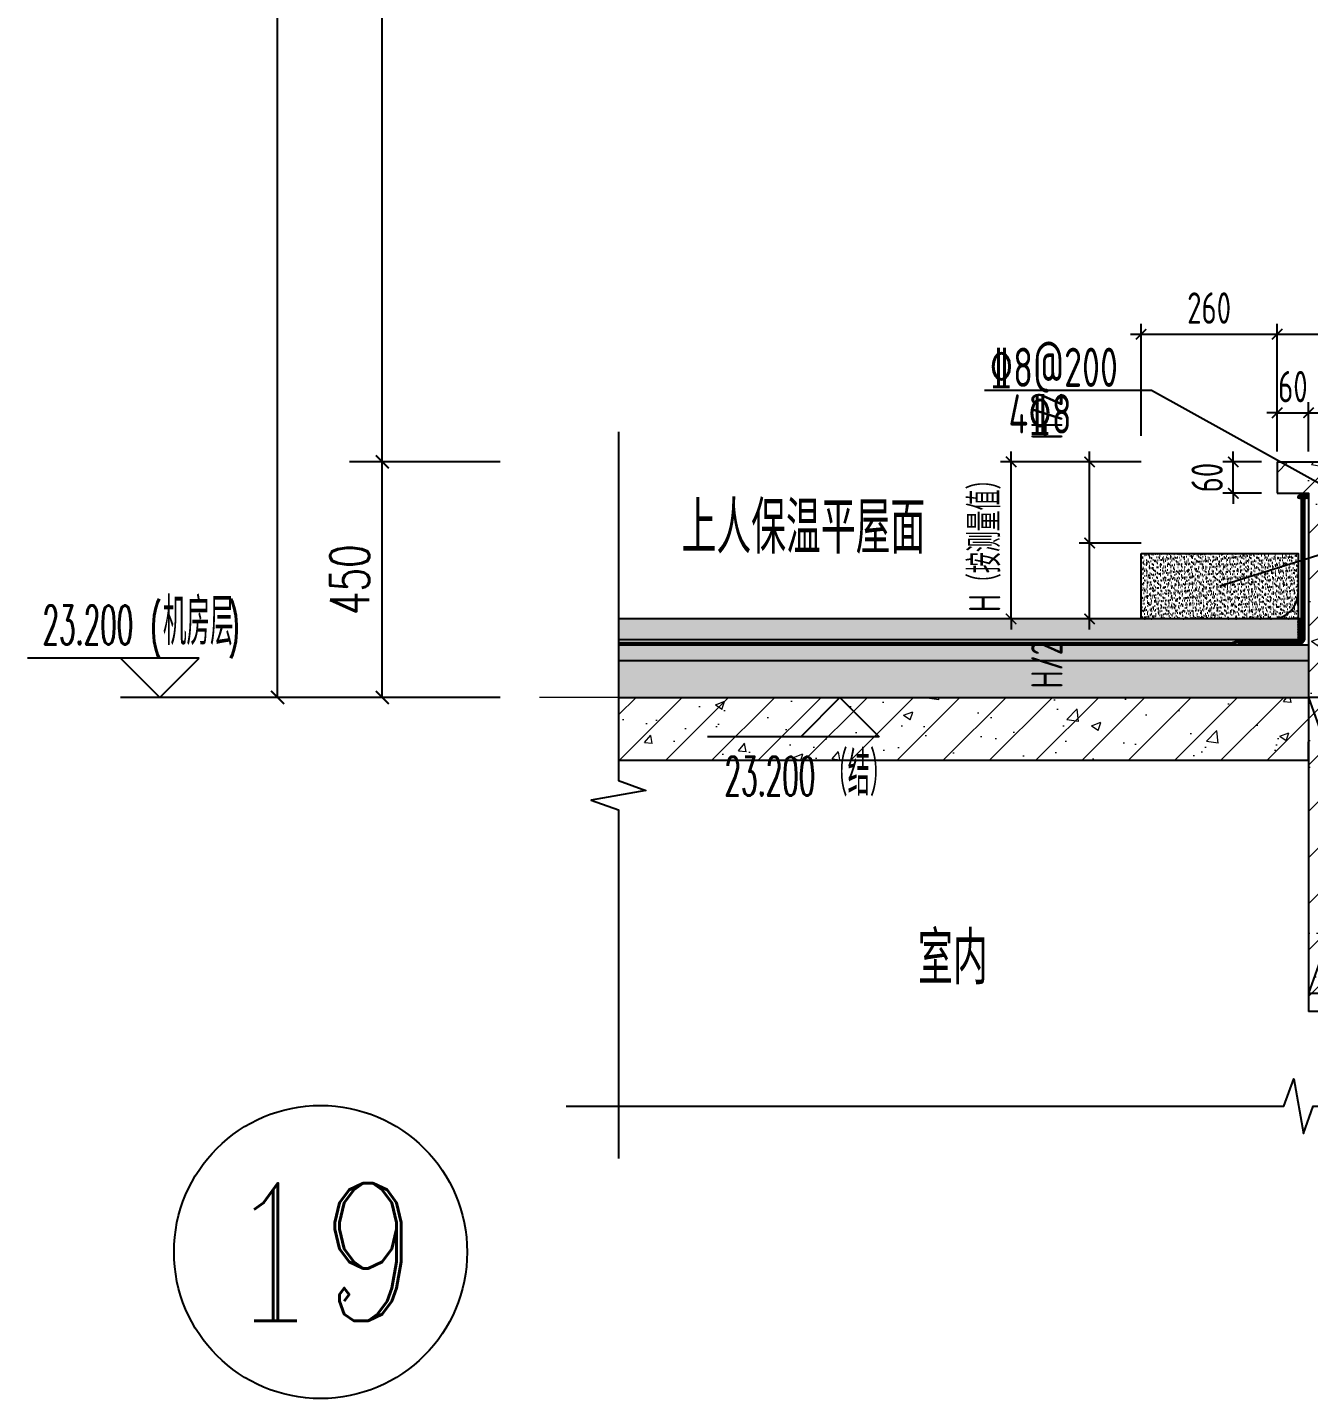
# Model space of a CAD drawing. Extents: x -668857 to 185752, y -270966 to 286822.
# Drawn here: x 154798 to 157246, y 133688 to 136307 of the extents above; entities that cross this region are included whole.
import ezdxf
from ezdxf.enums import TextEntityAlignment as Align

# ---------------------------------------------------------------- set-up
doc = ezdxf.new("R2010")
doc.units = 0
doc.header["$LTSCALE"] = 1000
doc.linetypes.add('DASH', pattern=[0.35, 0.25, -0.1])
doc.linetypes.add('DOTE', pattern=[2.42, 2, -0.2, 0.02, -0.2])
doc.layers.get('0').update_dxf_attribs({"linetype": 'CONTINUOUS'})
doc.layers.get('DEFPOINTS').update_dxf_attribs({"linetype": 'CONTINUOUS'})
for name, color, linetype in [('3-屋面构造层', 157, 'CONTINUOUS'), ('AXIS', 3, 'CONTINUOUS'), ('DIM', 2, 'CONTINUOUS'), ('DIM_ELEV', 3, 'CONTINUOUS'), ('DIM_IDEN', 67, 'CONTINUOUS'), ('DIM_SYMB', 3, 'CONTINUOUS'), ('PUB_DIM', 3, 'CONTINUOUS'), ('PUB_TEXT', 2, 'CONTINUOUS'), ('REIN', 6, 'CONTINUOUS'), ('S-大样-砼线', 7, 'CONTINUOUS'), ('S-引出线', 40, 'CONTINUOUS'), ('TEXT', 2, 'CONTINUOUS'), ('WALL', 5, 'CONTINUOUS'), ('立面-看线', 251, 'CONTINUOUS')]:
    doc.layers.add(name, color=color, linetype=linetype)
for name, color, linetype, lineweight in [('AXIS_TEXT', 7, 'CONTINUOUS', 20), ('DOTE', 19, 'DOTE', 9), ('PUB_HATCH', 8, 'CONTINUOUS', 9)]:
    doc.layers.add(name, color=color, linetype=linetype, lineweight=lineweight)
doc.styles.add('_TCH_AXIS', font='COMPLEX', dxfattribs={"bigfont": 'GBCBIG'})
doc.styles.add('_TCH_DIM', font='SIMPLEX.shx', dxfattribs={"width": 0.7, "bigfont": 'GBCBIG.shx'})
doc.styles.add('_TCH_DIM_T3', font='SIMPLEX', dxfattribs={"width": 0.705882, "bigfont": 'GBCBIG'})
doc.styles.add('TSSD_DIMENSION', font='Tssdeng.shx', dxfattribs={"width": 0.7, "bigfont": 'tssdchn.shx'})
doc.styles.add('TSSD_REIN', font='tssdeng.shx', dxfattribs={"width": 0.7, "height": 300, "bigfont": 'tssdchn.shx'})
doc.dimstyles.new('_TCH_ARCH&&25', dxfattribs={"dimtxt": 74.375, "dimasz": 25, "dimexe": 62.5, "dimexo": 75, "dimgap": 25, "dimtad": 1, "dimdec": 0, "dimzin": 0, "dimdsep": 46, "dimtxsty": '_TCH_DIM_T3', "dimblk": 'ARCHTICK', "dimcen": 0.09, "dimclrt": 7, "dimazin": 0, "dimtfac": 1, "dimtdec": 0, "dimtix": 1, "dimtmove": 2, "dimatfit": 3, "dimldrblk": 'ARCHTICK', "dimfxl": 1, "dimtolj": 1, "dimtzin": 0, "dimarcsym": 0})
doc.dimstyles.new('TSSD_20_20', dxfattribs={"dimtxt": 60, "dimasz": 20, "dimexe": 20, "dimexo": 50, "dimgap": 20, "dimtad": 1, "dimdec": 0, "dimzin": 0, "dimdsep": 46, "dimtxsty": 'TSSD_DIMENSION', "dimblk": 'ARCHTICK', "dimblk1": 'ARCHTICK', "dimblk2": 'ARCHTICK', "dimcen": 0, "dimdle": 20, "dimclrt": 7, "dimadec": 0, "dimazin": 0, "dimtfac": 1, "dimtdec": 0, "dimtix": 1, "dimtmove": 2, "dimatfit": 3, "dimfxl": 1, "dimtolj": 1, "dimtzin": 0, "dimarcsym": 0})
pattern_1 = [(45, (-525879.05, 291727.59), (-44.194174, 44.194174), []), (50, (-525879.05, 291727.59), (179.315046, -15.688034), [18.75, -206.25]), (355, (-525879.05, 291727.6), (-34.687833, 188.048033), [15, -165]), (100.4514, (-525864.1, 291726.28), (144.627345, 172.359886), [15.935047, -175.28553]), (46.1842, (-525879.05, 291777.6), (266.81026, -41.379754), [28.125, -309.375]), (96.6356, (-525856.82, 291774.14), (233.66568, 243.52947), [23.90257, -262.92825]), (351.1842, (-525879.05, 291777.6), (233.66549, 243.52965), [22.5, -247.5]), (21, (-525854.05, 291765.09), (149.226763, -100.654723), [18.75, -206.25]), (326, (-525854.05, 291765.1), (60.828833, 181.28751), [15, -165]), (71.4514, (-525841.61, 291756.7), (210.055657, 80.632624), [15.935047, -175.28553]), (37.5, (-525879.05, 291727.59), (3.039964, 83.2234635), [0, -163, 0, -167.5, 0, -165.625]), (7.5, (-525879.05, 291727.59), (65.767384, 98.602928), [0, -95.5, 0, -159.25, 0, -63.125]), (327.5, (-525934.8, 291727.59), (133.455609, -5.638718), [0, -62.5, 0, -195, 0, -258.75]), (317.5, (-525959.8, 291727.59), (145.796542, 25.026246), [0, -81.25, 0, -129.5, 0, -183.75])]

# ---------------------------------------------------------------- blocks, each defined once
blk = doc.blocks.new('_ArchTick')
at = {"color": 0, "linetype": 'ByBlock', "const_width": 0.15}
blk.add_lwpolyline([(-0.5, -0.5), (0.5, 0.5)], dxfattribs=at)
blk = doc.blocks.new('*D2284')
at = {"layer": 'DEFPOINTS', "color": 0, "transparency": 16777216}
for p in [(156677.5, 135477.3), (156975.8, 135477.3), (156975.8, 135177.3)]:
    blk.add_point(p, dxfattribs=at)
at = {"layer": 'DIM', "color": 0, "lineweight": -2, "transparency": 16777216}
for p, q in [((156677.5, 135477.3), (156677.5, 135497.3)), ((156925.8, 135477.3), (156657.5, 135477.3)), ((156677.4, 135177.3), (156677.5, 135477.3)), ((156925.8, 135177.3), (156657.4, 135177.3)), ((156677.4, 135177.3), (156677.4, 135157.3))]:
    blk.add_line(p, q, dxfattribs=at)
at = {"layer": 'DIM', "color": 0, "lineweight": -2, "transparency": 16777216, "xscale": 20, "yscale": 20, "zscale": 20}
for p, rotation in [((156677.5, 135477.3), 269.9914374680386), ((156677.4, 135177.3), 89.99143746803853)]:
    blk.add_blockref('_ArchTick', p, dxfattribs=dict(at, rotation=rotation))
at = {"layer": 'DIM', "color": 7, "transparency": 16777216, "insert": (156627.5, 135327.3), "char_height": 60, "attachment_point": 5, "rotation": 89.9914, "style": 'TSSD_DIMENSION'}
blk.add_mtext('\\A1;H（按测量值）', dxfattribs=at)
blk = doc.blocks.new('*D2285')
at = {"layer": 'DEFPOINTS', "color": 0, "transparency": 16777216}
for p in [(156827.5, 135477.3), (156975.8, 135477.3), (156975.8, 135322.3)]:
    blk.add_point(p, dxfattribs=at)
at = {"layer": 'DIM', "color": 0, "lineweight": -2, "transparency": 16777216}
for p, q in [((156827.4, 135302.3), (156827.5, 135497.3)), ((156925.8, 135477.3), (156807.5, 135477.3)), ((156925.8, 135322.3), (156807.5, 135322.3))]:
    blk.add_line(p, q, dxfattribs=at)
at = {"layer": 'DIM', "color": 0, "lineweight": -2, "transparency": 16777216, "xscale": 20, "yscale": 20, "zscale": 20}
for p, rotation in [((156827.5, 135477.3), 89.99143746801619), ((156827.5, 135322.3), 269.9914374680162)]:
    blk.add_blockref('_ArchTick', p, dxfattribs=dict(at, rotation=rotation))
at = {"layer": 'DIM', "color": 7, "transparency": 16777216, "insert": (156745.8, 135564.9), "char_height": 60, "attachment_point": 5, "rotation": 89.9914, "style": 'TSSD_DIMENSION'}
blk.add_mtext('\\A1;H/2', dxfattribs=at)
blk = doc.blocks.new('*D2286')
at = {"layer": 'DEFPOINTS', "color": 0, "transparency": 16777216}
for p in [(156827.5, 135322.3), (156975.8, 135322.3), (156975.8, 135177.3)]:
    blk.add_point(p, dxfattribs=at)
at = {"layer": 'DIM', "color": 0, "lineweight": -2, "transparency": 16777216}
for p, q in [((156827.4, 135157.3), (156827.5, 135342.3)), ((156925.8, 135322.3), (156807.5, 135322.3)), ((156925.8, 135177.3), (156807.4, 135177.3))]:
    blk.add_line(p, q, dxfattribs=at)
at = {"layer": 'DIM', "color": 0, "lineweight": -2, "transparency": 16777216, "xscale": 20, "yscale": 20, "zscale": 20}
for p, rotation in [((156827.5, 135322.3), 89.99143746803242), ((156827.4, 135177.3), 269.9914374680324)]:
    blk.add_blockref('_ArchTick', p, dxfattribs=dict(at, rotation=rotation))
at = {"layer": 'DIM', "color": 7, "transparency": 16777216, "insert": (156745.8, 135089.7), "char_height": 60, "attachment_point": 5, "rotation": 89.9914, "style": 'TSSD_DIMENSION'}
blk.add_mtext('\\A1;H/2', dxfattribs=at)
blk = doc.blocks.new('*D2289')
at = {"layer": 'DEFPOINTS', "color": 0, "transparency": 16777216}
for p in [(157445.8, 135721.1), (157185.8, 135477.3), (157445.8, 135477.3)]:
    blk.add_point(p, dxfattribs=at)
at = {"layer": 'DIM', "color": 0, "lineweight": -2, "transparency": 16777216}
for p, q in [((157185.8, 135527.3), (157185.8, 135741.1)), ((157445.8, 135527.3), (157445.8, 135741.1)), ((157165.8, 135721.1), (157465.8, 135721.1))]:
    blk.add_line(p, q, dxfattribs=at)
at = {"layer": 'DIM', "color": 0, "lineweight": -2, "transparency": 16777216, "xscale": 20, "yscale": 20, "zscale": 20, "rotation": 180}
blk.add_blockref('_ArchTick', (157185.8, 135721.1), dxfattribs=at)
at = {"layer": 'DIM', "color": 0, "lineweight": -2, "transparency": 16777216, "xscale": 20, "yscale": 20, "zscale": 20}
blk.add_blockref('_ArchTick', (157445.8, 135721.1), dxfattribs=at)
at = {"layer": 'DIM', "color": 7, "transparency": 16777216, "insert": (157315.8, 135771.1), "char_height": 60, "attachment_point": 5, "style": 'TSSD_DIMENSION'}
blk.add_mtext('\\A1;260', dxfattribs=at)
blk = doc.blocks.new('*D2290')
at = {"layer": 'DEFPOINTS', "color": 0, "transparency": 16777216}
for p in [(157185.8, 135721.1), (156925.8, 135477.3), (157185.8, 135477.3)]:
    blk.add_point(p, dxfattribs=at)
at = {"layer": 'DIM', "color": 0, "lineweight": -2, "transparency": 16777216}
for p, q in [((156925.8, 135527.3), (156925.8, 135741.1)), ((157185.8, 135527.3), (157185.8, 135741.1)), ((156905.8, 135721.1), (157205.8, 135721.1))]:
    blk.add_line(p, q, dxfattribs=at)
at = {"layer": 'DIM', "color": 0, "lineweight": -2, "transparency": 16777216, "xscale": 20, "yscale": 20, "zscale": 20, "rotation": 180}
blk.add_blockref('_ArchTick', (156925.8, 135721.1), dxfattribs=at)
at = {"layer": 'DIM', "color": 0, "lineweight": -2, "transparency": 16777216, "xscale": 20, "yscale": 20, "zscale": 20}
blk.add_blockref('_ArchTick', (157185.8, 135721.1), dxfattribs=at)
at = {"layer": 'DIM', "color": 7, "transparency": 16777216, "insert": (157055.8, 135771.1), "char_height": 60, "attachment_point": 5, "style": 'TSSD_DIMENSION'}
blk.add_mtext('\\A1;260', dxfattribs=at)
blk = doc.blocks.new('*D2294')
at = {"layer": 'DEFPOINTS', "color": 0, "transparency": 16777216}
for p in [(157102, 135477.3), (157205.8, 135477.3), (157205.8, 135417.3)]:
    blk.add_point(p, dxfattribs=at)
at = {"layer": 'DIM', "color": 0, "lineweight": -2, "transparency": 16777216}
for p, q in [((157102, 135477.3), (157102, 135497.3)), ((157155.8, 135477.3), (157082, 135477.3)), ((157102, 135417.3), (157102, 135477.3)), ((157155.8, 135417.3), (157082, 135417.3)), ((157102, 135417.3), (157102, 135397.3))]:
    blk.add_line(p, q, dxfattribs=at)
at = {"layer": 'DIM', "color": 0, "lineweight": -2, "transparency": 16777216, "xscale": 20, "yscale": 20, "zscale": 20}
for p, rotation in [((157102, 135477.3), 270), ((157102, 135417.3), 90)]:
    blk.add_blockref('_ArchTick', p, dxfattribs=dict(at, rotation=rotation))
at = {"layer": 'DIM', "color": 7, "transparency": 16777216, "insert": (157052, 135447.3), "char_height": 60, "attachment_point": 5, "rotation": 90, "style": 'TSSD_DIMENSION'}
blk.add_mtext('\\A1;60', dxfattribs=at)
blk = doc.blocks.new('*D2295')
at = {"layer": 'DEFPOINTS', "color": 0, "transparency": 16777216}
for p in [(157245.8, 135571.1), (157185.8, 135447.3), (157245.8, 135447.3)]:
    blk.add_point(p, dxfattribs=at)
at = {"layer": 'DIM', "color": 0, "lineweight": -2, "transparency": 16777216}
for p, q in [((157185.8, 135497.3), (157185.8, 135591.1)), ((157245.8, 135497.3), (157245.8, 135591.1)), ((157185.8, 135571.1), (157165.8, 135571.1)), ((157185.8, 135571.1), (157245.8, 135571.1)), ((157245.8, 135571.1), (157265.8, 135571.1))]:
    blk.add_line(p, q, dxfattribs=at)
at = {"layer": 'DIM', "color": 0, "lineweight": -2, "transparency": 16777216, "xscale": 20, "yscale": 20, "zscale": 20}
blk.add_blockref('_ArchTick', (157185.8, 135571.1), dxfattribs=at)
at = {"layer": 'DIM', "color": 0, "lineweight": -2, "transparency": 16777216, "xscale": 20, "yscale": 20, "zscale": 20, "rotation": 180}
blk.add_blockref('_ArchTick', (157245.8, 135571.1), dxfattribs=at)
at = {"layer": 'DIM', "color": 7, "transparency": 16777216, "insert": (157215.8, 135621.1), "char_height": 60, "attachment_point": 5, "style": 'TSSD_DIMENSION'}
blk.add_mtext('\\A1;60', dxfattribs=at)
blk = doc.blocks.new('*D2296')
at = {"layer": 'DEFPOINTS', "color": 0, "transparency": 16777216}
for p in [(155476.3, 135477.3), (155776.3, 135477.3), (155776.3, 135027.3)]:
    blk.add_point(p, dxfattribs=at)
at = {"layer": 'PUB_DIM', "color": 0, "lineweight": -2, "transparency": 16777216}
for p, q in [((155701.3, 135477.3), (155413.8, 135477.3)), ((155476.3, 135027.3), (155476.3, 135477.3)), ((155701.3, 135027.3), (155413.8, 135027.3))]:
    blk.add_line(p, q, dxfattribs=at)
at = {"layer": 'PUB_DIM', "color": 0, "lineweight": -2, "transparency": 16777216, "xscale": 25, "yscale": 25, "zscale": 25}
for p, rotation in [((155476.3, 135477.3), 90), ((155476.3, 135027.3), 270)]:
    blk.add_blockref('_ArchTick', p, dxfattribs=dict(at, rotation=rotation))
at = {"layer": 'PUB_DIM', "color": 7, "transparency": 16777216, "insert": (155414.1, 135252.3), "char_height": 74.38, "attachment_point": 5, "rotation": 90, "style": '_TCH_DIM_T3'}
blk.add_mtext('\\A1;450', dxfattribs=at)
blk = doc.blocks.new('*D2297')
at = {"layer": 'DEFPOINTS', "color": 0, "transparency": 16777216}
for p in [(155476.3, 137677.3), (155776.3, 137677.3), (155776.3, 135477.3)]:
    blk.add_point(p, dxfattribs=at)
at = {"layer": 'PUB_DIM', "color": 0, "lineweight": -2, "transparency": 16777216}
for p, q in [((155701.3, 137677.3), (155413.8, 137677.3)), ((155476.3, 135477.3), (155476.3, 137677.3)), ((155701.3, 135477.3), (155413.8, 135477.3))]:
    blk.add_line(p, q, dxfattribs=at)
at = {"layer": 'PUB_DIM', "color": 0, "lineweight": -2, "transparency": 16777216, "xscale": 25, "yscale": 25, "zscale": 25}
for p, rotation in [((155476.3, 137677.3), 90), ((155476.3, 135477.3), 270)]:
    blk.add_blockref('_ArchTick', p, dxfattribs=dict(at, rotation=rotation))
at = {"layer": 'PUB_DIM', "color": 7, "transparency": 16777216, "insert": (155414.1, 136577.3), "char_height": 74.38, "attachment_point": 5, "rotation": 90, "style": '_TCH_DIM_T3'}
blk.add_mtext('\\A1;2200', dxfattribs=at)
blk = doc.blocks.new('*D2300')
at = {"layer": 'DEFPOINTS', "color": 0, "transparency": 16777216}
for p in [(155276.3, 137927.3), (155776.3, 137927.3), (155776.3, 135027.3)]:
    blk.add_point(p, dxfattribs=at)
at = {"layer": 'PUB_DIM', "color": 0, "lineweight": -2, "transparency": 16777216}
for p, q in [((155701.3, 137927.3), (155213.8, 137927.3)), ((155276.3, 135027.3), (155276.3, 137927.3)), ((155701.3, 135027.3), (155213.8, 135027.3))]:
    blk.add_line(p, q, dxfattribs=at)
at = {"layer": 'PUB_DIM', "color": 0, "lineweight": -2, "transparency": 16777216, "xscale": 25, "yscale": 25, "zscale": 25}
for p, rotation in [((155276.3, 137927.3), 90), ((155276.3, 135027.3), 270)]:
    blk.add_blockref('_ArchTick', p, dxfattribs=dict(at, rotation=rotation))
at = {"layer": 'PUB_DIM', "color": 7, "transparency": 16777216, "insert": (155214.1, 136477.3), "char_height": 74.38, "attachment_point": 5, "rotation": 90, "style": '_TCH_DIM_T3'}
blk.add_mtext('\\A1;2900', dxfattribs=at)
blk = doc.blocks.new('20210809.04175823')
at = {"layer": 'REIN', "const_width": 9}
blk.add_lwpolyline([(87795.5, 66684), (87795.5, 67513.4), (87946.6, 67513.4), (87946.6, 66678.4)], dxfattribs=at)
at = {"layer": 'REIN', "const_width": 8}
for points in [[(87808.2, 67496.1, 1), (87816.2, 67496.1, 1)], [(87926, 67496.1, 1), (87934, 67496.1, 1)], [(87808.2, 67290.1, 1), (87816.2, 67290.1, 1)], [(87926, 67290.1, 1), (87934, 67290.1, 1)]]:
    blk.add_lwpolyline(points, format="xyb", close=True, dxfattribs=at)
at = {"layer": 'S-大样-砼线'}
for p, q in [((87773.3, 67080.9), (87973.3, 66515.9)), ((87973.3, 67080.9), (87773.3, 66515.9))]:
    blk.add_line(p, q, dxfattribs=at)
blk.add_lwpolyline([(87973.3, 67080.9), (87773.3, 67080.9), (87773.3, 66515.9), (87973.3, 66515.9)], close=True, dxfattribs=at)
at = {"layer": 'S-引出线'}
blk.add_lwpolyline([(87846.2, 67460.1), (87472.9, 67667.2), (87154.5, 67667.2)], dxfattribs=at)
at = {"layer": 'TEXT', "style": 'TSSD_REIN', "width": 0.7}
for s, p in [('%%1328@200', (87164, 67674.1)), ('4%%1328', (87200.1, 67585))]:
    blk.add_text(s, height=75, rotation=0, dxfattribs=at).set_placement(p)

msp = doc.modelspace()

# ---------------------------------------------------------------- hatches: boundary and pattern name
at = {"layer": '3-屋面构造层'}
h = msp.add_hatch(dxfattribs=at)
h.set_pattern_fill('隔热材料01', color=256, scale=7.692308, style=0)
h.set_pattern_definition([(270, (-1821664.2986, -750872.203), (3.846153863, -7e-16), [0.385980771, -3.460173092]), (270, (-1821667.18, -750872.203), (3.846153863, -7e-16), [0.385980771, -3.460173092]), (90, (-1821665.2176, -750874.813), (-3.846153863, 2e-16), [0.385980771, -3.460173092]), (90, (-1821666.261, -750874.813), (-3.846153863, 2e-16), [0.385980771, -3.460173092]), (180, (-1821663.8154, -750875.431), (-5e-16, -3.846153863), [3.848019248, 0.0018653846]), (135, (-1821664.889, -750875.238), (2e-16, 3.8461441747), [0.328307694, -5.110980792]), (116.56505, (-1821661.275, -750875.0059), (8.6793e-06, 3.8461487416), [0.215769232, -8.384500037]), (116.56505, (-1821665.1211, -750875.0059), (8.6793e-06, 3.8461487416), [0.215769232, -8.384500037]), (153.43495, (-1821660.657, -750875.431), (-8.6793e-06, 3.8461487416), [0.431538463, -8.168730805]), (153.43495, (-1821664.503, -750875.431), (-8.6793e-06, 3.8461487416), [0.431538463, -8.168730805]), (63.43495, (-1821661.3715, -750874.427), (-8.6793e-06, 3.8461487416), [2.054923086, -6.5453461826]), (63.43495, (-1821665.2176, -750874.427), (-8.6793e-06, 3.8461487416), [2.054923086, -6.5453461826]), (116.56505, (-1821660.4525, -750872.203), (8.6793e-06, 3.8461487416), [0.215769232, -8.384500037]), (116.56505, (-1821664.2986, -750872.203), (8.6793e-06, 3.8461487416), [0.215769232, -8.384500037]), (135, (-1821664.3951, -750872.01), (2e-16, 3.8461441747), [0.328307694, -5.110980792]), (153.43495, (-1821660.781, -750871.778), (-8.6793e-06, 3.8461487416), [0.431538463, -8.168730805]), (153.43495, (-1821664.6273, -750871.778), (-8.6793e-06, 3.8461487416), [0.431538463, -8.168730805]), (45, (-1821667.0836, -750872.01), (2e-16, 3.8461441747), [0.328307694, -5.110980792]), (63.43495, (-1821663.334, -750872.203), (-8.6793e-06, 3.8461487416), [0.215769232, -8.384500037]), (63.43495, (-1821667.18, -750872.203), (-8.6793e-06, 3.8461487416), [0.215769232, -8.384500037]), (26.56505, (-1821663.0053, -750871.778), (8.6793e-06, 3.8461487416), [0.431538463, -8.168730805]), (26.56505, (-1821666.8514, -750871.778), (8.6793e-06, 3.8461487416), [0.431538463, -8.168730805]), (116.56505, (-1821662.415, -750874.427), (8.6793e-06, 3.8461487416), [2.054923086, -6.5453461826]), (116.56505, (-1821666.2611, -750874.427), (8.6793e-06, 3.8461487416), [2.054923086, -6.5453461826]), (45, (-1821666.5897, -750875.238), (2e-16, 3.8461441747), [0.328307694, -5.110980792]), (63.43495, (-1821662.5114, -750875.0059), (-8.6793e-06, 3.8461487416), [0.215769232, -8.384500037]), (63.43495, (-1821666.3576, -750875.0059), (-8.6793e-06, 3.8461487416), [0.215769232, -8.384500037]), (26.56505, (-1821663.1296, -750875.431), (8.6793e-06, 3.8461487416), [0.431538463, -8.168730805]), (26.56505, (-1821666.9757, -750875.431), (8.6793e-06, 3.8461487416), [0.431538463, -8.168730805])])
edge = h.paths.add_edge_path()
edge.add_arc((157235.01, 135408.07), 9.23, 90, 180, ccw=False)
edge.add_line((157235.01, 135417.3), (157245.78, 135417.3))
edge.add_line((157245.78, 135417.3), (157245.78, 135408.07))
edge.add_line((157245.78, 135408.07), (157225.78, 135408.07))
h = msp.add_hatch(dxfattribs=at)
h.set_pattern_fill('混凝土', color=256, scale=5, angle=-1.14576, style=0)
h.set_pattern_definition([(48.8542372, (-1904425.783, -794964.064), (35.7930991, -3.8540962), [3.75, -41.25]), (353.8542372, (-1904425.783, -794964.064), (-6.18413784, 37.7408106), [3, -33]), (99.3056372, (-1904422.8, -794964.385), (29.6089874, 33.88669106), [3.1870095, -35.0571056]), (45.0384372, (-1904425.583, -794954.066), (53.1858973, -9.3413237), [5.625, -61.875]), (95.4898372, (-1904421.15, -794954.844), (47.6977146, 47.7616795), [4.7805144, -52.58565]), (350.0384372, (-1904425.583, -794954.066), (47.6976773, 47.7617167), [4.5, -49.5]), (19.8542372, (-1904420.634, -794956.665), (29.43684693, -20.72370726), [3.75, -41.25]), (324.8542372, (-1904420.634, -794956.665), (12.88833923, 36.00698624), [3, -33]), (70.3056372, (-1904418.18, -794958.392), (42.32519773, 15.28324586), [3.1870095, -35.0571056]), (36.35423716, (-1904425.783, -794964.064), (0.9406985, 16.62920733), [0, -32.6, 0, -33.5, 0, -33.125]), (6.3542372, (-1904425.783, -794964.064), (13.54517982, 19.45362572), [0, -19.1, 0, -31.85, 0, -12.625]), (326.35423716, (-1904436.931, -794963.841), (26.66323482, -1.66123381), [0, -12.5, 0, -39, 0, -51.75]), (316.3542372, (-1904441.93, -794963.74), (29.25356332, 4.4211788), [0, -16.25, 0, -25.9, 0, -36.75])])
h.paths.add_polyline_path([(155927.5, 135137.3), (155927.5, 135177.3), (157225.78, 135177.3), (157225.78, 135137.3)])
h = msp.add_hatch(dxfattribs=at)
h.set_pattern_fill('隔热材料03', color=256, scale=12.5, style=0)
h.set_pattern_definition([(113.578, (-2322081.6287, -376559.3346), (-0.0086926214, 6.2699620763), [1.075, -0.5693125, 2.8375, -0.5693125, 1.075, -0.6825]), (66.42, (-2322079.9916, -376559.3346), (2.7277878508, 6.04248e-05), [1.075, -0.5693125, 2.840375, -0.5693125, 1.075, -0.6825]), (180, (-2322079.9916, -376559.3346), (0, 6.25), [1.636625, -1.0910625]), (180, (-2322081.3555, -376553.7096), (0, 6.25), [1.636625, -1.0910625]), (90, (-2322079.56, -376558.3455), (2.72775, 2e-16), [0.52175, -5.72825]), (90, (-2322080.9238, -376555.2205), (2.72775, 2e-16), [0.52175, -5.72825]), (90, (-2322082.06, -376558.3455), (2.72775, 2e-16), [0.52175, -5.72825]), (90, (-2322083.4238, -376555.2205), (2.72775, 2e-16), [0.52175, -5.72825])])
edge = h.paths.add_edge_path()
edge.add_line((157232.03, 135177.3), (157232.03, 135141.35))
edge.add_arc((157225.78, 135141.35), 6.25, -90, 0, ccw=False)
edge.add_line((157225.78, 135135.1), (157225.78, 135177.3))
edge.add_line((157225.78, 135177.3), (157232.03, 135177.3))
h = msp.add_hatch(dxfattribs=at)
h.set_pattern_fill('焦渣矿渣', color=256, scale=4, angle=-1.14576, style=0)
h.set_pattern_definition([(358.85423716, (-1904425.783, -794954.064), (8.27546507, 13.69326162), [1.6, -14.4]), (298.85423716, (-1904425.783, -794954.064), (15.99644496, -0.32013217), [1.6, -14.4]), (238.85423716, (-1904424.183, -794954.096), (7.72097989, -14.01339379), [1.6, -14.4]), (268.8542372, (-1904419.384, -794954.192), (15.83683295, -8.3183365), [2.4, -11.456]), (268.8542372, (-1904417.785, -794954.224), (15.83683295, -8.3183365), [2.4, -11.456]), (268.8542372, (-1904416.185, -794954.256), (15.83683295, -8.3183365), [2.4, -11.456])])
h.paths.add_polyline_path([(155927.5, 135097.3), (155927.5, 135127.3), (157245.78, 135127.3), (157245.78, 135097.3)])
h = msp.add_hatch(dxfattribs=at)
h.set_pattern_fill('加气混凝土', color=256, scale=5, style=0)
h.set_pattern_definition([(0, (-1904408.083, -794982.364), (30, 60), [0, -60]), (0, (-1904443.183, -794990.464), (30, 60), [0, -60]), (0, (-1904423.683, -794991.064), (30, 60), [0, -60]), (0, (-1904402.383, -794973.364), (30, 60), [0, -60]), (0, (-1904427.283, -794994.064), (30, 60), [0, -60]), (0, (-1904396.383, -794935.564), (30, 60), [0, -60]), (0, (-1904414.683, -794940.364), (30, 60), [0, -60]), (0, (-1904405.083, -794947.864), (30, 60), [0, -60]), (0, (-1904453.983, -794949.064), (30, 60), [0, -60]), (0, (-1904424.583, -794951.764), (30, 60), [0, -60]), (0, (-1904435.983, -794967.064), (30, 60), [0, -60]), (0, (-1904435.383, -794989.564), (30, 60), [0, -60]), (0, (-1904412.883, -794991.964), (30, 60), [0, -60]), (0, (-1904396.383, -794965.564), (30, 60), [0, -60]), (0, (-1904452.483, -794974.864), (30, 60), [0, -60]), (0, (-1904447.383, -794964.664), (30, 60), [0, -60]), (0, (-1904423.983, -794968.864), (30, 60), [0, -60]), (0, (-1904432.383, -794977.564), (30, 60), [0, -60]), (0, (-1904437.183, -794957.764), (30, 60), [0, -60]), (0, (-1904429.683, -794935.264), (30, 60), [0, -60]), (0, (-1904450.083, -794987.464), (30, 60), [0, -60]), (0, (-1904417.083, -794947.564), (30, 60), [0, -60]), (0, (-1904444.983, -794946.664), (30, 60), [0, -60]), (0, (-1904449.783, -794938.864), (30, 60), [0, -60]), (130.601294, (-1904400.0688, -794954.3494), (-149.999998343, 180.000000787), [2.6341554, -1103.7111]), (18.4349488, (-1904404.3545, -794953.207), (149.999999447, 59.999999557), [2.710524, -376.76279]), (90, (-1904404.354, -794955.778), (30, 60), [2.5714284, -117.428565]), (161.565051, (-1904401.783, -794956.635), (-150.000000755, 59.999995527), [2.710524, -376.76279]), (53.1301023, (-1904401.783, -794956.635), (30.000000057, 59.99999997), [2.857143, -297.14285]), (135, (-1904399.497, -794987.207), (-30.00000363, 59.99999594), [2.424366, -167.28126]), (45, (-1904402.926, -794987.207), (29.9999998, 59.99999976), [2.424366, -167.28126]), (135, (-1904401.212, -794988.92), (-30.00000363, 59.99999594), [2.424366, -167.28126]), (45, (-1904401.212, -794988.92), (29.9999998, 59.99999976), [2.424366, -167.28126]), (116.565051, (-1904428.354, -794946.92), (-5.2e-06, 119.9999967), [3.1943826, -63.88765]), (180, (-1904429.783, -794944.064), (-30, 60), [3.4285716, -56.571425]), (63.4349488, (-1904434.64, -794946.92), (3e-07, 119.9999994), [3.1943826, -63.88765]), (116.565051, (-1904433.21, -794949.78), (-5.2e-06, 119.9999967), [3.1943826, -63.88765]), (0, (-1904433.21, -794949.78), (30, 60), [3.4285716, -56.571425]), (63.4349488, (-1904429.783, -794949.78), (3e-07, 119.9999994), [3.1943826, -63.88765]), (107.102728, (-1904405.783, -794967.2065), (-89.9999965592, 300.000000484), [3.8861346, -1628.29025]), (143.972626, (-1904406.926, -794963.4923), (-569.999992774, 419.999999525), [3.8861346, -812.202]), (180, (-1904410.07, -794961.207), (-30, 60), [3.7142856, -56.28571]), (36.0273733, (-1904416.926, -794963.4923), (569.999995788, 419.999995472), [3.8861346, -812.202]), (71.5650511, (-1904418.069, -794966.921), (90.000000462, 299.999999483), [3.6140316, -375.85928]), (107.102728, (-1904416.926, -794970.635), (-89.9999965592, 300.000000484), [3.8861346, -1628.29025]), (143.972626, (-1904413.783, -794972.921), (-569.999992774, 419.999999525), [3.8861346, -812.202]), (0, (-1904413.783, -794972.92), (30, 60), [3.7142856, -56.28571]), (36.0273733, (-1904410.0688, -794972.921), (569.999995788, 419.999995472), [3.8861346, -812.202]), (71.5650511, (-1904406.926, -794970.635), (90.000000462, 299.999999483), [3.6140316, -375.85928]), (150.255118, (-1904405.2116, -794939.2065), (-90.000000213, 59.999999257), [2.303502, -481.43196]), (90, (-1904407.212, -794940.35), (30, 60), [2.2857144, -117.714275]), (29.7448813, (-1904407.2116, -794940.3494), (90.000000053, 59.99999972), [2.303502, -481.43196]), (116.565051, (-1904419.21, -794981.78), (-5.2e-06, 119.9999967), [3.1943826, -63.88765]), (168.690067, (-1904420.64, -794978.921), (-270.0000002, 59.999998494), [2.9137254, -608.96855]), (41.1859251, (-1904425.783, -794980.3494), (749.999995456, 659.999994229), [3.0371844, -1272.5802]), (90, (-1904425.783, -794983.207), (30, 60), [2.857143, -117.14285]), (138.814074, (-1904423.4973, -794985.2065), (-749.999986669, 660.0000042036), [3.0371844, -1272.5802]), (16.6992442, (-1904423.4973, -794985.2065), (989.9999925516, 299.9999968578), [2.982945, -1249.85375]), (60.9453959, (-1904420.6402, -794984.3494), (29.9999999204, 59.9999994693), [2.9416086, -1232.53395]), (109.983106, (-1904444.3545, -794956.635), (-150.000000565, 419.9999988885), [3.3442002, -1401.21975]), (155.556045, (-1904445.4973, -794953.4923), (-390.0000014866, 179.9999962603), [3.4522986, -1446.51315]), (24.4439547, (-1904451.783, -794953.4923), (390.0000001945, 179.9999991342), [3.4522986, -1446.51315]), (70.0168934, (-1904452.926, -794956.635), (150.0000004522, 419.999998958), [3.3442002, -1401.21975]), (109.983106, (-1904451.783, -794959.778), (-150.000000565, 419.9999988885), [3.3442002, -1401.21975]), (160.016893, (-1904448.64, -794960.921), (-150.000000088, 59.999997267), [3.3442002, -698.93775]), (19.9831065, (-1904448.64, -794960.921), (149.999999176, 59.999999905), [3.3442002, -698.93775]), (70.0168934, (-1904445.4973, -794959.778), (150.0000004522, 419.999998958), [3.3442002, -1401.21975]), (122.005383, (-1904422.069, -794962.0637), (-30.000004026, 59.999996937), [2.6954232, -563.3434]), (18.4349488, (-1904426.069, -794960.635), (149.999999447, 59.999999557), [2.710524, -376.76279]), (90, (-1904426.07, -794963.207), (30, 60), [2.5714284, -117.428565]), (161.565051, (-1904423.497, -794964.064), (-150.000000755, 59.999995527), [2.710524, -376.76279]), (54.4623222, (-1904423.4973, -794964.0637), (209.9999996957, 299.9999995506), [2.457807, -1029.82115]), (116.565051, (-1904439.5, -794976.635), (-5.2e-06, 119.9999967), [3.1943826, -63.88765]), (180, (-1904440.926, -794973.78), (-30, 60), [3.142857, -56.85714]), (59.0362434, (-1904445.783, -794976.635), (30.000000098, 59.999999709), [3.3319728, -696.3822]), (120.963756, (-1904444.069, -794979.492), (-30.0000041, 59.999997245), [3.3319728, -696.3822]), (0, (-1904444.07, -794979.49), (30, 60), [3.142857, -56.85714]), (63.4349488, (-1904440.926, -794979.49), (3e-07, 119.9999994), [3.1943826, -63.88765])])
h.paths.add_polyline_path([(157245.78, 135027.3), (155927.5, 135027.3), (155927.5, 135057.3), (157245.78, 135057.3)])
at = {"layer": 'PUB_HATCH'}
h = msp.add_hatch(dxfattribs=at)
h.set_pattern_fill('钢筋混凝土', color=256, scale=25, style=0)
h.set_pattern_definition(pattern_1)
h.paths.add_polyline_path([(157185.78, 135417.3), (157245.78, 135417.3), (157445.78, 135477.3), (157185.78, 135477.3)])
h = msp.add_hatch(dxfattribs=at)
h.set_pattern_fill('钢筋混凝土', color=256, scale=25, style=0)
h.set_pattern_definition(pattern_1)
h.paths.add_polyline_path([(157445.78, 135477.3), (157245.78, 135417.3), (157245.78, 135027.3), (157312.45, 134987.3), (157445.78, 135027.3)])
h = msp.add_hatch(dxfattribs=at)
h.set_pattern_fill('钢筋混凝土', color=256, scale=25, style=0)
h.set_pattern_definition(pattern_1)
h.paths.add_polyline_path([(155927.5, 134907.3), (157245.78, 134907.3), (157312.45, 134987.3), (157245.78, 135027.3), (155927.5, 135027.3)])
h = msp.add_hatch(dxfattribs=at)
h.set_pattern_fill('钢筋混凝土', color=256, scale=25, style=0)
h.set_pattern_definition(pattern_1)
h.paths.add_polyline_path([(157312.45, 134987.3), (157245.78, 134907.3), (157245.78, 134942.3), (157379.12, 134908.97), (157445.78, 134942.3), (157445.78, 135027.3)])
h = msp.add_hatch(dxfattribs=at)
h.set_pattern_fill('钢筋混凝土', color=256, scale=25, style=0)
h.set_pattern_definition(pattern_1)
h.paths.add_polyline_path([(157379.12, 134908.97), (157245.78, 134942.3), (157245.78, 134427.3), (157445.78, 134427.3), (157445.78, 134842.3)])
at = {"layer": '立面-看线'}
h = msp.add_hatch(dxfattribs=at)
h.set_pattern_fill('碎沙', color=256, scale=4)
h.set_pattern_definition([(37.5, (-644127.4566, -250134.6505), (-0.32000626, 9.78826475), [0, -7.7216, 0, -8.636, 0, -8.255]), (7.5, (-644127.457, -250134.65), (8.99046566, 14.33650201), [0, -4.1656, 0, -6.9596, 0, -2.667]), (327.5, (-644133.705, -250134.6505), (15.819847405, 0.02874369), [0, -2.54, 0, -9.144, 0, -11.938]), (317.5, (-644133.705, -250134.65), (15.27112905, 4.45858647), [0, -1.27, 0, -5.9944, 0, -6.858])])
h.paths.add_polyline_path([(157225.78, 135177.3), (157225.78, 135302.31), (156925.78, 135302.31), (156925.78, 135177.3)])
h = msp.add_hatch(dxfattribs=at)
h.set_pattern_fill('HONEY', color=256, scale=7)
h.set_pattern_definition([(0, (-2621327.057, -1166496.33), (16.66875, 9.623705), [11.1125, -22.225]), (120, (-2621327.057, -1166496.33), (-16.66874801, 9.62370845), [11.1125, -22.225]), (60, (-2621327.057, -1166496.33), (1.99e-06, 19.24741345), [-22.225, 11.1125])])
h.paths.add_polyline_path([(157245.78, 135057.3), (155927.5, 135057.3), (155927.5, 135097.3), (157245.78, 135097.3)])

# ---------------------------------------------------------------- linework, layer by layer
at = {"layer": '3-屋面构造层'}
for p, q in [((157232.03, 135177.3), (155927.5, 135177.3)), ((157225.78, 135177.3), (157225.78, 135135.1)), ((157225.79, 135137.3), (155927.5, 135137.3)), ((157245.78, 135127.3), (155927.5, 135127.3)), ((157245.78, 135097.3), (155927.5, 135097.3))]:
    msp.add_line(p, q, dxfattribs=at)
at = {"layer": '3-屋面构造层', "color": 251, "linetype": 'DASH', "ltscale": 0.05, "true_color": 0x636466, "const_width": 2.5}
for points in [[(157110.78, 135133.85), (157225.78, 135133.85, 0.4142136), (157233.28, 135141.35), (157233.28, 135408.07)], [(157110.78, 135130.1), (157225.78, 135130.1, 0.4142136), (157237.03, 135141.35), (157237.03, 135408.07)]]:
    msp.add_lwpolyline(points, format="xyb", dxfattribs=at)
at = {"layer": '3-屋面构造层', "color": 251, "true_color": 0x636466}
for points in [[(157110.78, 135132.6), (157225.78, 135132.6, 0.4142136), (157234.53, 135141.35), (157234.53, 135408.07)], [(157110.78, 135135.1), (157225.78, 135135.1, 0.4142136), (157232.03, 135141.35), (157232.03, 135408.07)], [(157110.78, 135131.35), (157225.78, 135131.35, 0.4142136), (157235.78, 135141.35), (157235.78, 135408.07), (157238.28, 135408.07), (157238.28, 135141.35, -0.4142136), (157225.78, 135128.85), (157110.78, 135128.85)]]:
    msp.add_lwpolyline(points, format="xyb", dxfattribs=at)
at = {"layer": '3-屋面构造层', "ltscale": 0.8}
msp.add_lwpolyline([(157225.78, 135408.07, -0.4142136), (157235.01, 135417.3), (157245.78, 135417.3), (157245.78, 135408.07), (157225.78, 135408.07)], format="xyb", dxfattribs=at)
at = {"layer": '3-屋面构造层', "color": 251, "linetype": 'DASH', "ltscale": 0.05, "true_color": 0x636466, "const_width": 2.5}
for points in [[(157096.88, 135130.1), (155927.5, 135130.1)], [(157110.78, 135133.85), (157096.88, 135130.1)]]:
    msp.add_lwpolyline(points, dxfattribs=at)
at = {"layer": '3-屋面构造层', "color": 251, "true_color": 0x636466}
for points in [[(157096.88, 135131.35), (155927.5, 135131.35)], [(157110.22, 135134.97), (157096.33, 135131.22)], [(157097.44, 135128.98), (157111.34, 135132.73)], [(155927.5, 135128.85), (157096.88, 135128.85)]]:
    msp.add_lwpolyline(points, dxfattribs=at)
at = {"layer": '3-屋面构造层'}
msp.add_arc((157175.78, 135227.3), 50, 270, 360, dxfattribs=at)
at = {"layer": 'AXIS', "color": 6}
msp.add_circle((155358.33, 133967.93), 280, dxfattribs=at)
at = {"layer": 'DIM_ELEV'}
for p, q in [((155126.31, 135102.3), (154798.31, 135102.3)), ((155051.31, 135027.3), (154976.31, 135102.3)), ((155051.31, 135027.3), (155126.31, 135102.3)), ((155476.31, 135027.3), (154976.31, 135027.3))]:
    msp.add_line(p, q, dxfattribs=at)
at = {"layer": 'DIM_ELEV', "color": 3}
for p, q in [((156350.62, 135027.3), (156275.62, 134952.3)), ((156350.62, 135027.3), (156425.62, 134952.3)), ((156425.62, 134952.3), (156097.62, 134952.3))]:
    msp.add_line(p, q, dxfattribs=at)
at = {"layer": 'DIM_IDEN'}
msp.add_line((157076.5, 135240.42), (157592.03, 135402.72), dxfattribs=at)
at = {"layer": 'DIM_SYMB'}
for points in [[(155927.5, 135534.56), (155927.5, 134868.68), (155980, 134849.57), (155875, 134831.05), (155927.5, 134812.43), (155927.5, 134146.54)], [(155827.5, 134246.54), (157198.52, 134246.54), (157217.63, 134299.04), (157236.14, 134194.04), (157254.77, 134246.54), (158625.78, 134246.54)]]:
    msp.add_lwpolyline(points, dxfattribs=at)
at = {"layer": 'DOTE', "color": 1, "linetype": 'DOTE', "ltscale": 0.2}
msp.add_line((158525.78, 135027.3), (155776.31, 135027.3), dxfattribs=at)
at = {"layer": 'WALL'}
for p, q in [((157185.78, 135477.3), (157445.78, 135477.3)), ((157185.78, 135477.3), (157185.78, 135417.3)), ((157185.78, 135417.3), (157245.78, 135417.3)), ((157245.78, 135417.3), (157245.78, 135027.3)), ((155927.5, 135027.3), (157245.78, 135027.3)), ((155927.5, 135027.3), (155927.5, 134907.3)), ((157245.78, 134907.3), (157245.78, 134942.3)), ((157245.78, 134942.3), (157245.78, 134427.3)), ((155927.5, 134907.3), (157245.78, 134907.3)), ((157445.78, 134427.3), (157245.78, 134427.3))]:
    msp.add_line(p, q, dxfattribs=at)
msp.add_lwpolyline([(156925.78, 135302.31), (157225.78, 135302.31), (157225.78, 135177.3), (156925.78, 135177.3)], close=True, dxfattribs=at)

# ---------------------------------------------------------------- block references
at = {"layer": 'REIN'}
msp.add_blockref('20210809.04175823', (69472.49, 67946.36), dxfattribs=at)

# ---------------------------------------------------------------- texts
at = {"layer": 'AXIS_TEXT', "color": 6, "style": '_TCH_AXIS'}
msp.add_text('19', height=262.756, dxfattribs=at).set_placement((155176.9, 133836.55), (155539.76, 133836.55), align=Align.FIT)
at = {"layer": 'DIM_ELEV', "color": 7, "style": '_TCH_DIM'}
for s, height, width, p in [('（结）', 84.397, 0.7, (156322.68, 134839.78)), ('23.200', 74.375, 0.494118, (156130.18, 134839.78))]:
    msp.add_text(s, height=height, dxfattribs=dict(at, width=width)).set_placement(p)
at = {"layer": 'PUB_TEXT'}
for s, height, style, width, p in [('上人保温平屋面', 100, 'TSSD_REIN', 0.7, (156047.99, 135301.65)), ('(', 74.38, '_TCH_DIM', 0.494118, (155032.61, 135127.33)), ('机房层', 89.362, '_TCH_DIM', 0.7, (155057.11, 135127.33)), (')', 74.38, '_TCH_DIM', 0.494118, (155182.21, 135127.33)), ('23.200', 74.375, '_TCH_DIM', 0.494118, (154827.21, 135128.55)), ('室内', 100, 'TSSD_REIN', 0.7, (156499.65, 134479.32))]:
    msp.add_text(s, height=height, dxfattribs=dict(at, style=style, width=width)).set_placement(p)

# ---------------------------------------------------------------- dimensions: what is measured, and where the dimension line sits
at = {"layer": 'DIM'}
for p1, p2, distance, picture, middle in [((156925.78, 135477.3), (157185.78, 135477.3), 243.82, '*D2290', (157055.78, 135771.12)), ((157185.78, 135477.3), (157445.78, 135477.3), 243.82, '*D2289', (157315.78, 135771.12)), ((157185.78, 135447.3), (157245.78, 135447.3), 123.82, '*D2295', (157215.78, 135621.12)), ((157205.78, 135417.3), (157205.78, 135477.3), 103.82, '*D2294', (157051.96, 135447.3))]:
    dim = msp.add_aligned_dim(p1=p1, p2=p2, distance=distance, dimstyle='TSSD_20_20', dxfattribs=at)
    dim.commit()
    dim.dimension.update_dxf_attribs({"geometry": picture, "text_midpoint": middle})
for base, p1, p2, picture, middle in [((156827.48, 135477.3), (156975.8, 135322.27), (156975.83, 135477.27), '*D2285', (156745.82, 135564.92)), ((156827.45, 135322.29), (156975.78, 135177.31), (156975.8, 135322.27), '*D2286', (156745.75, 135089.73))]:
    dim = msp.add_linear_dim(base=base, p1=p1, p2=p2, angle=89.99144, text='H/2', dimstyle='TSSD_20_20', dxfattribs=at)
    dim.commit()
    dim.dimension.update_dxf_attribs({"geometry": picture, "text_midpoint": middle, "dimtype": 161})
dim = msp.add_aligned_dim(p1=(156975.78, 135177.29), p2=(156975.83, 135477.27), distance=298.35, text='H（按测量值）', dimstyle='TSSD_20_20', dxfattribs=at)
dim.commit()
dim.dimension.update_dxf_attribs({"geometry": '*D2284', "text_midpoint": (156627.45, 135327.33)})
at = {"layer": 'PUB_DIM'}
for p1, p2, distance, picture, middle in [((155776.31, 135027.3), (155776.31, 137927.3), 500, '*D2300', (155214.12, 136477.3)), ((155776.31, 135477.3), (155776.31, 137677.3), 300, '*D2297', (155414.12, 136577.3)), ((155776.31, 135027.3), (155776.31, 135477.3), 300, '*D2296', (155414.12, 135252.3))]:
    dim = msp.add_aligned_dim(p1=p1, p2=p2, distance=distance, dimstyle='_TCH_ARCH&&25', dxfattribs=at)
    dim.commit()
    dim.dimension.update_dxf_attribs({"geometry": picture, "text_midpoint": middle})

doc.saveas('drawing.dxf')
